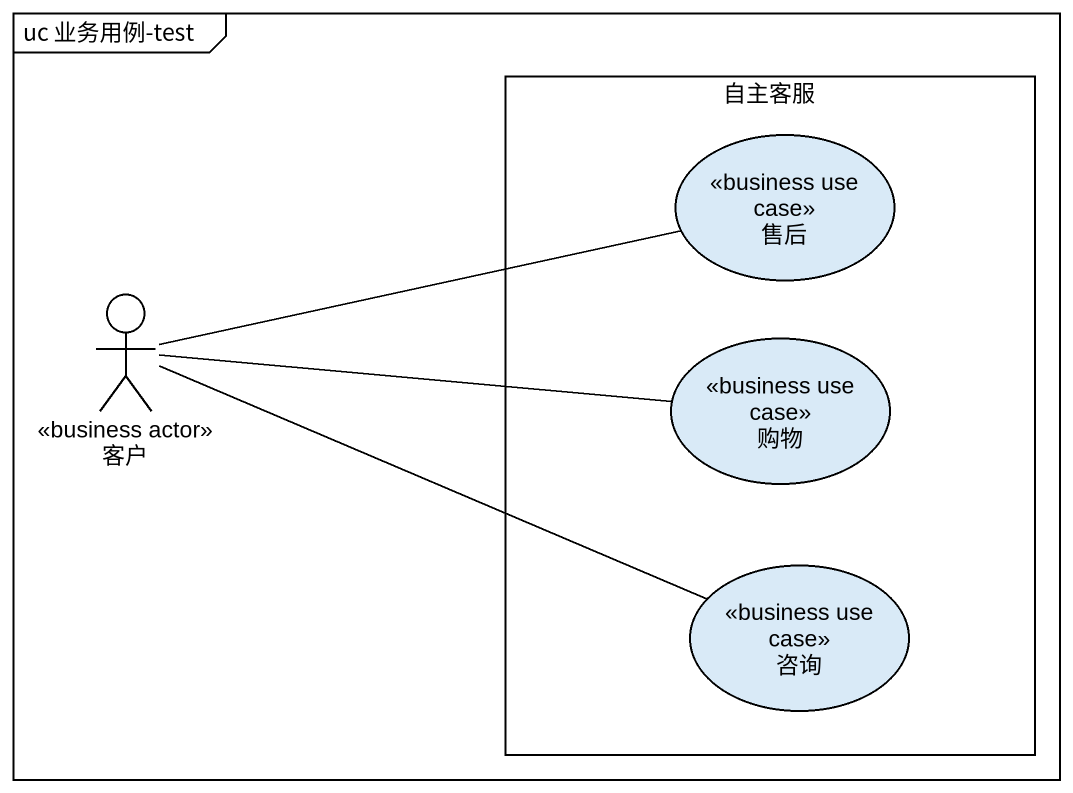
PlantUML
@startuml
mainframe uc 业务用例-test
rectangle 自主客服 {
  usecase 售后 <<business use case>>
  usecase 购物 <<business use case>>
  usecase 咨询 <<business use case>>
}
actor 客户 <<business actor>>
客户 -right- 售后
客户 -right- 购物
客户 -right- 咨询
@enduml
